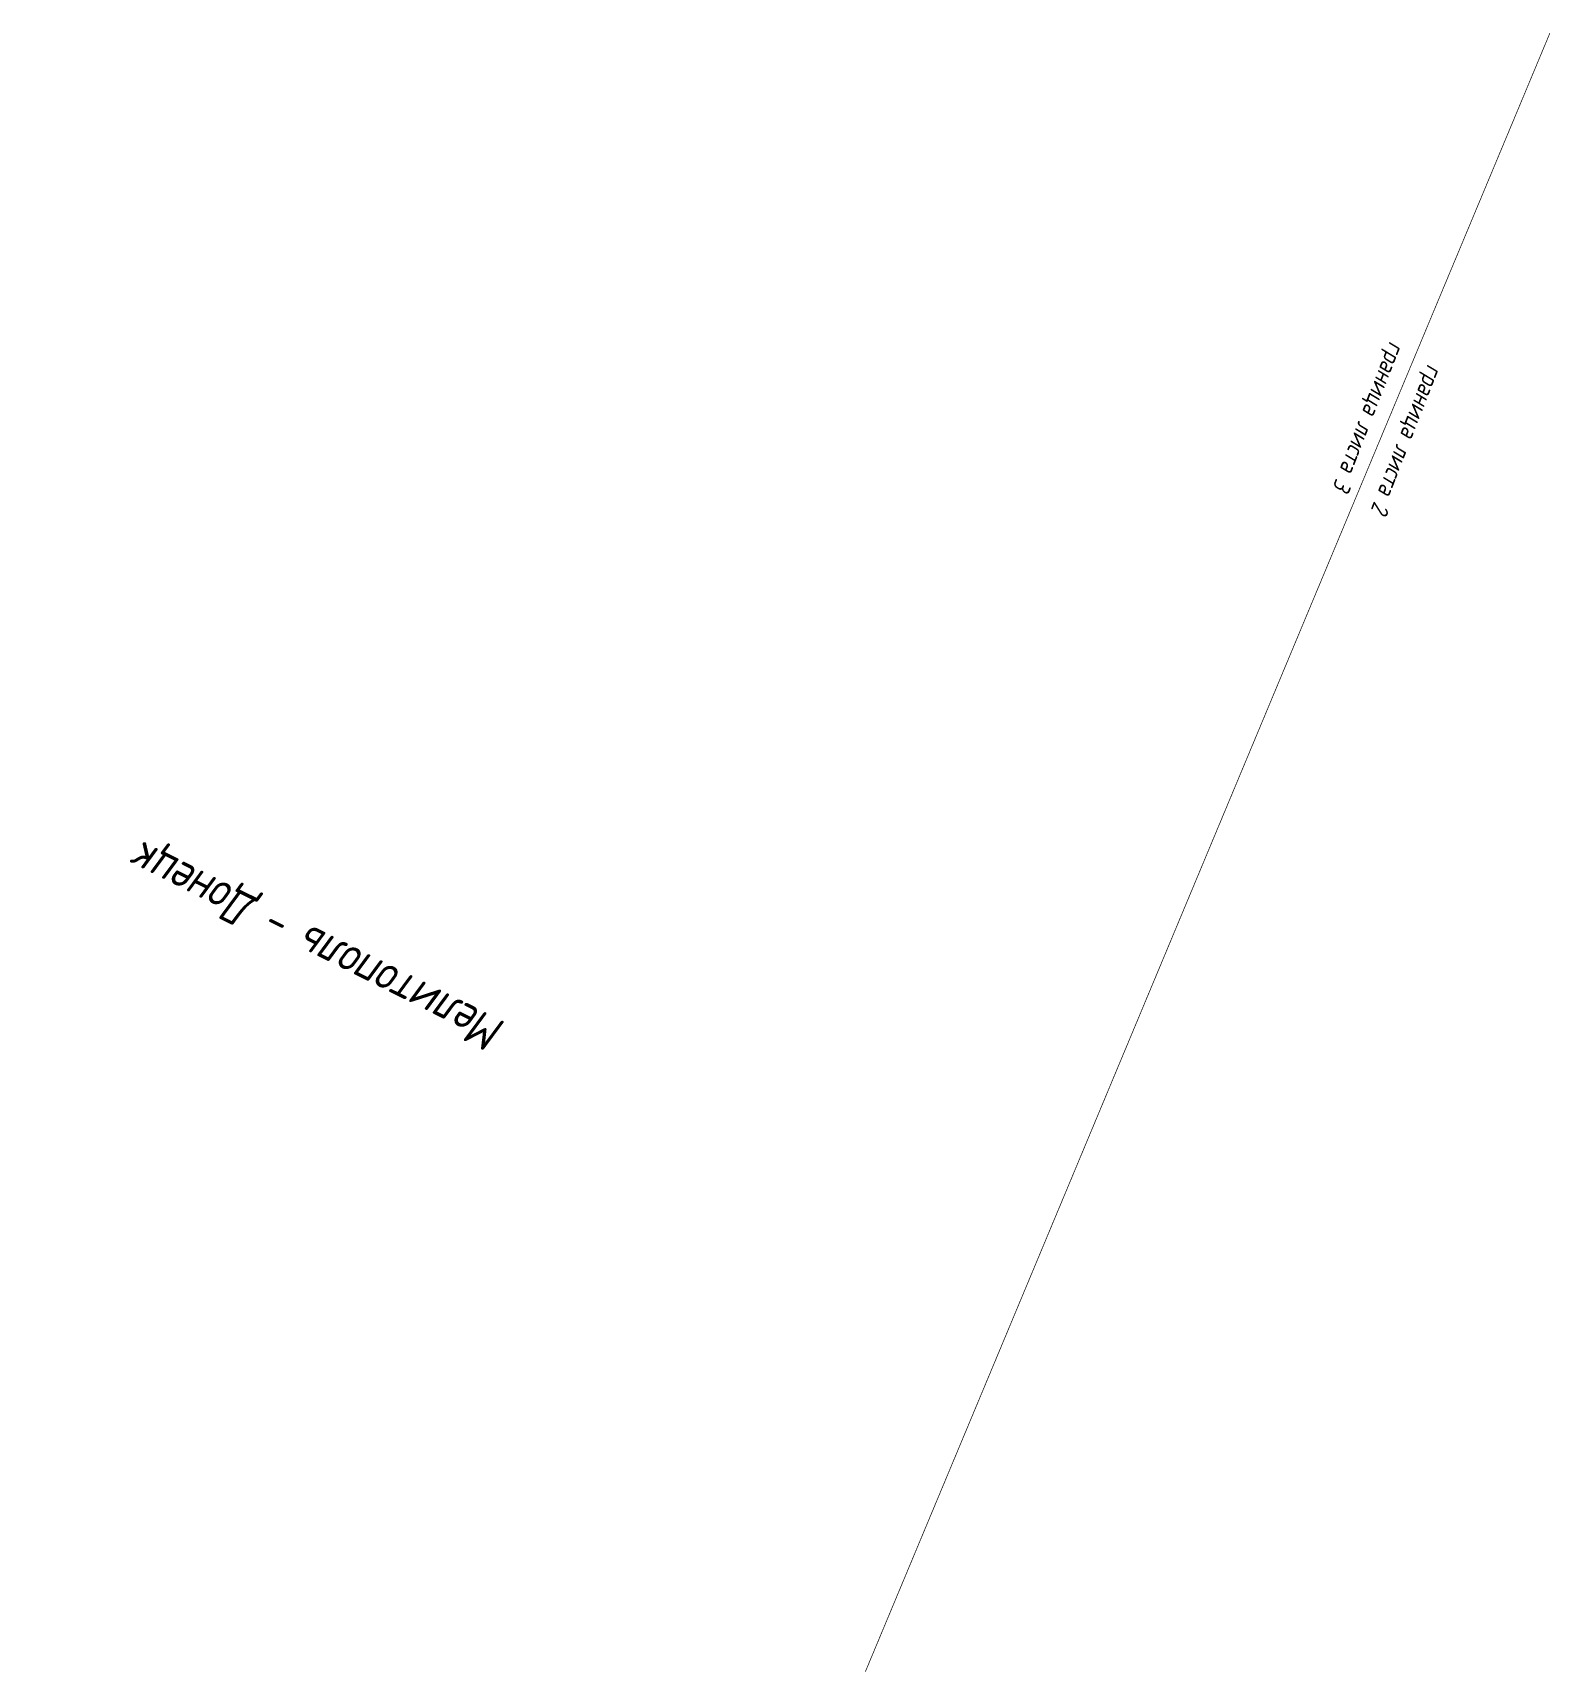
# Model space of a CAD drawing. Header units: metres. Extents: x 6220820 to 6240575, y 5208779 to 5219416.
# Drawn here: x 6237494 to 6237710.1, y 5213757.2 to 5213990.6 of the extents above; entities that cross this region are included whole.
import ezdxf

# ---------------------------------------------------------------- set-up
doc = ezdxf.new("R2010")
doc.units = ezdxf.units.M
doc.layers.add('!Границы листов', color=10, linetype='Continuous')
doc.layers.add('000_Направления', color=7, linetype='Continuous')
doc.styles.add('M', font='romand.shx', dxfattribs={"width": 0.8, "oblique": 10, "height": 2})
doc.styles.add('М', font='romand.shx', dxfattribs={"width": 0.8, "oblique": 10, "height": 2.5})

msp = doc.modelspace()

# ---------------------------------------------------------------- linework, layer by layer
at = {"layer": '!Границы листов', "const_width": 0.1, "elevation": -57.91}
msp.add_lwpolyline([(6237710.07, 5213990.59), (6237612.58, 5213757.24)], dxfattribs=at)
at = {"layer": '000_Направления', "flags": 128}
msp.add_lwpolyline([(6237571.35, 5213850.93, 0, 0, 0), (6237514.89, 5213879.12, 2.98, 0, 0), (6237495.51, 5213888.79, 0, 0, 0)], format="xyseb", dxfattribs=at)

# ---------------------------------------------------------------- texts
at = {"layer": '!Границы листов', "char_height": 2.5, "attachment_point": 1, "rotation": 248.6765, "style": 'M'}
for s, width, insert in [('{\\C1;граница листа 3}', 34.365, (6237689.59, 5213945.92, -57.91)), ('{\\C1;граница листа 2}', 33.902, (6237695.01, 5213942.66, -57.91))]:
    msp.add_mtext_dynamic_manual_height_columns(s, width=width, gutter_width=12.5, heights=[0], dxfattribs=dict(at, insert=insert))
at = {"layer": '000_Направления', "insert": (6237533.42, 5213858.11), "char_height": 5, "width": 75.3044, "attachment_point": 2, "rotation": 153.4728, "style": 'М'}
msp.add_mtext('Мелитополь - Донецк', dxfattribs=at)

doc.saveas('drawing.dxf')
